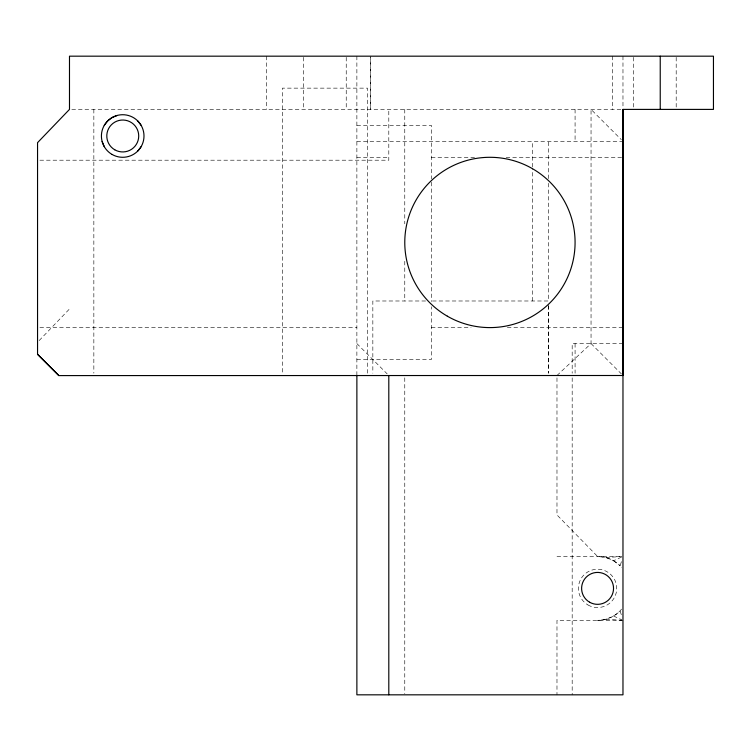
<?xml version="1.0" encoding="UTF-8"?>
<svg xmlns="http://www.w3.org/2000/svg" width="751" height="751" viewBox="0 0 751 751"><rect width="100%" height="100%" fill="white"/><g stroke="black" fill="none" stroke-linecap="round" stroke-linejoin="round"><path stroke-width="0.56" stroke-dasharray="3.75 2.82" d="M532.497 300.991L532.497 168.13M532.497 166.966L532.497 141.329M548.465 183.282L548.465 300.991L430.811 300.991M548.465 178.625L548.465 141.329M621.406 561.645L620.157 565.803L621.565 567.643M621.565 609.127C615.839 616.308 606.611 619.95 597.571 620.317A31.936 31.936 0 0 0 620.157 610.957L621.406 615.116M39.146 340.579L69.486 308.971M556.979 375.5L591.046 343.564L591.046 109.402L621.34 139.695M556.979 377.847L556.979 514.942L597.571 556.453L605.841 557.533L613.539 560.725L621.931 556.923M605.841 557.533L621.837 556.519M71.824 109.402L622.973 109.402M356.875 125.361L431.384 125.361L431.384 178.851M356.875 141.329L622.973 141.329M356.875 157.297L388.802 157.297M431.384 157.297L474.604 157.297M506.146 157.297L622.973 157.297M39.887 160.198L388.802 160.198L388.802 109.402M425.61 300.991L372.843 300.991L372.843 373.172M39.887 327.605L356.875 327.605M431.384 327.605L471.102 327.605M507.319 327.605L622.973 327.605M622.973 343.564L572.178 343.564L572.178 373.219M356.875 359.532L431.384 359.532L431.384 306.765M556.979 556.453L621.819 556.453M622.973 620.317L556.979 620.317L556.979 694.825M605.841 619.228L621.837 620.242M613.539 616.036L621.931 619.838M613.539 560.725L620.157 565.803A31.936 31.936 0 0 0 597.571 556.453M591.046 343.564L621.34 373.867M356.875 343.573L387.169 373.867M676.191 57.329L676.191 109.402M633.619 57.329L633.619 109.402M622.973 56.175L622.973 108.238M612.328 56.175L612.328 109.402M575.078 109.402L575.078 141.329M575.078 343.564L575.078 373.219M572.178 377.837L572.178 694.825M431.384 182.24L431.384 301.555M404.77 109.402L404.77 223.882M404.77 261.273L404.77 300.991M404.77 377.837L404.77 693.652M370.45 56.175L370.45 109.402L370.421 57.329M367.521 373.191L367.521 88.139L282.367 88.139L282.367 373.191M356.875 56.175L356.875 375.5M346.23 57.32L346.23 109.402M303.648 57.32L303.648 109.402M266.398 56.175L266.398 109.402M93.847 109.402L93.847 373.153M548.465 305.648L548.465 373.172L548.465 305.648M587.995 604.977A19.16 19.16 0 0 0 616.731 588.38A19.16 19.16 0 0 0 587.995 571.793A19.16 19.16 0 0 0 587.995 604.977"/><path stroke-width="1.13" d="M622.973 109.402L622.973 375.5L58.841 375.594L37.55 354.303L37.55 142.662L69.486 109.402L69.486 56.175L713.45 56.175L713.45 109.402L622.973 109.402L622.973 694.825L356.875 694.825L356.875 375.5M104.267 125.361L107.646 120.958L112.059 117.569L117.194 115.447M137.752 151.064L141.141 146.652M37.55 354.303L58.841 375.594M137.752 120.958L141.141 125.361M102.136 141.517L104.267 146.652M660.232 56.175L660.232 109.402M388.802 375.5L388.802 694.825M447.352 316.19A85.154 85.154 0 0 0 575.078 242.451A85.154 85.154 0 0 0 447.352 168.703A85.154 85.154 0 0 0 447.352 316.19M589.591 602.208A15.968 15.968 0 0 0 613.539 588.38A15.968 15.968 0 0 0 589.591 574.553A15.968 15.968 0 0 0 589.591 602.208M114.772 149.806A15.968 15.968 0 0 0 138.719 135.987A15.968 15.968 0 0 0 114.772 122.16A15.968 15.968 0 0 0 114.772 149.806M112.059 154.443A21.291 21.291 0 0 0 143.995 136.006A21.291 21.291 0 0 0 112.059 117.569A21.291 21.291 0 0 0 112.059 154.443"/></g></svg>
